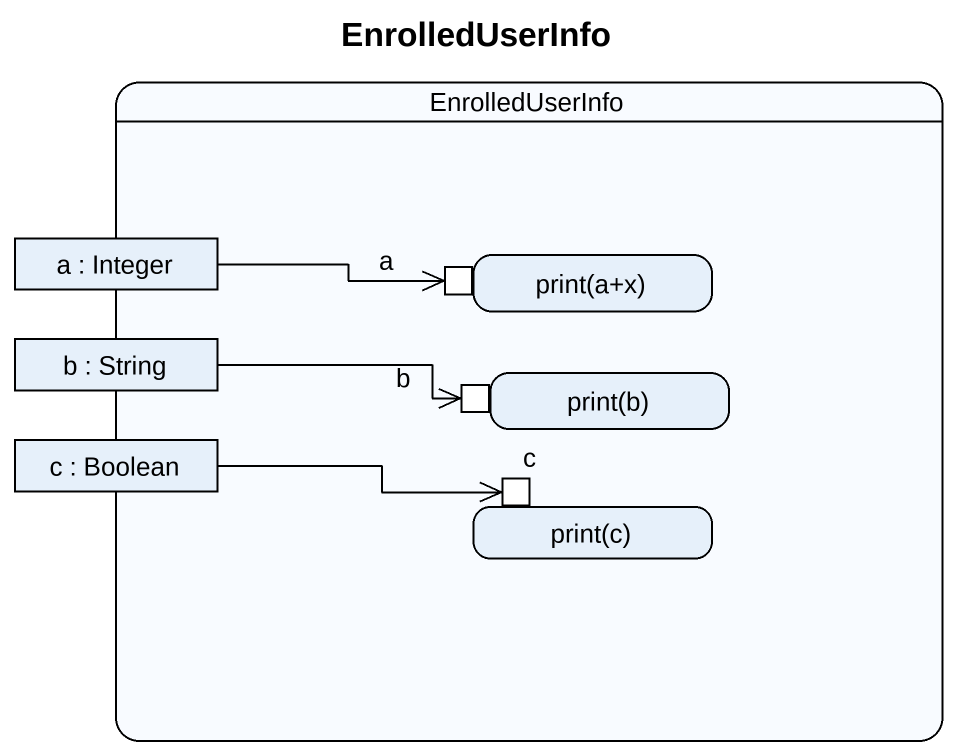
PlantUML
@startuml
title EnrolledUserInfo
hide empty description
state EnrolledUserInfo {
  state "a : Integer" as a <<object>>
  state "b : String" as b <<object>>
  state "print(a+x)" as print_a_x {
    state "a" as a_2 <<inputPin>>
  }
  state "c : Boolean" as c <<object>>
  state "print(b)" as print_b {
    state "b" as b_2 <<inputPin>>
  }
  state "print(c)" as print_c {
    state "c" as c_2 <<inputPin>>
  }
}
a -right-> a_2
b -right-> b_2
c -right-> c_2
@enduml
